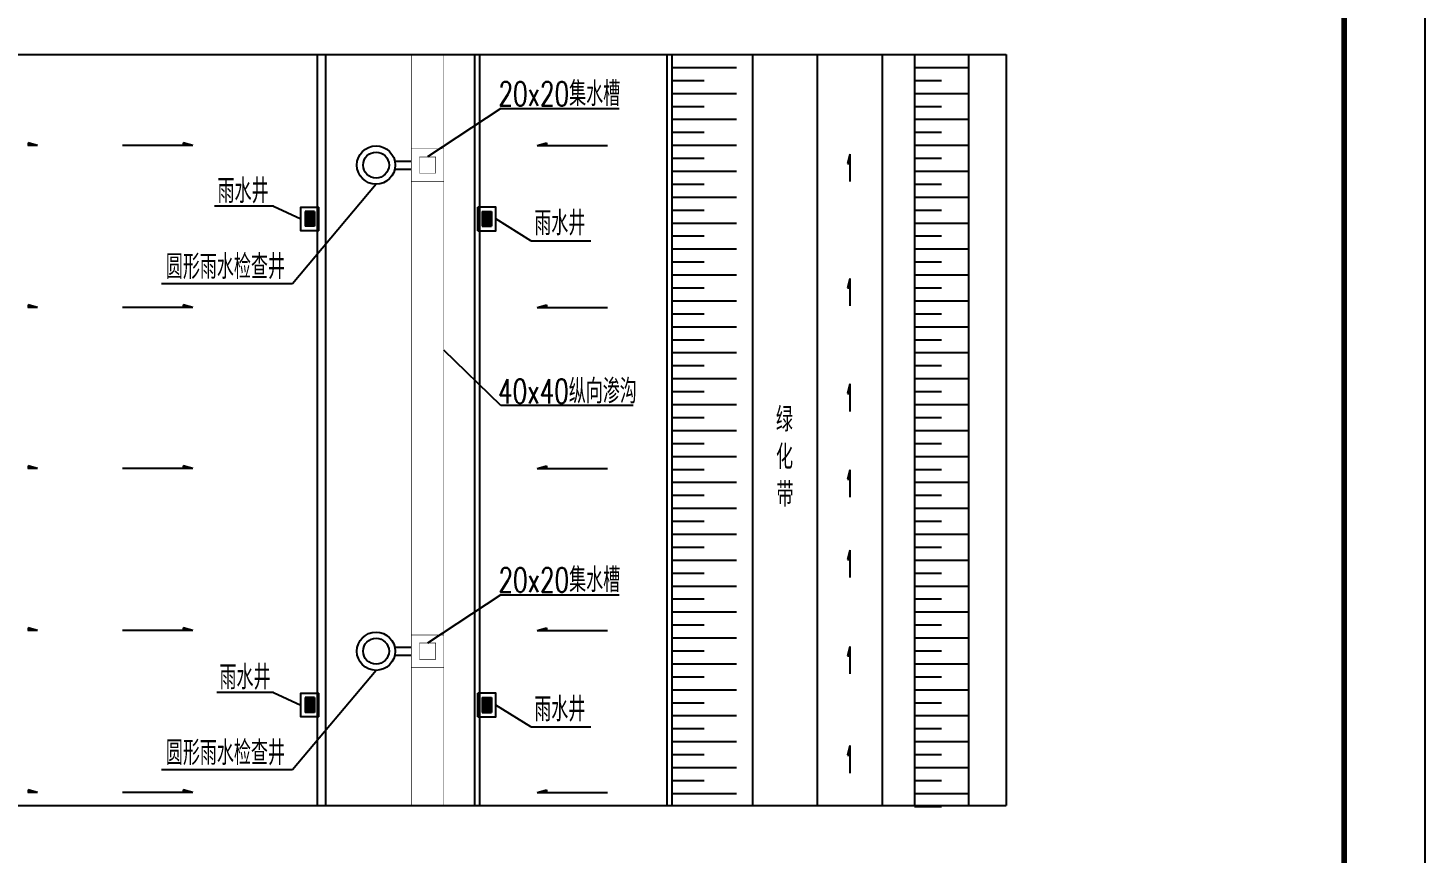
# Model space of a CAD drawing. Extents: x 112 to 532, y -1314 to -990.
# Drawn here: x 359.4 to 531.8, y -1212.1 to -1110.3 of the extents above; entities that cross this region are included whole.
import ezdxf
from ezdxf.enums import TextEntityAlignment as Align

# ---------------------------------------------------------------- set-up
doc = ezdxf.new("R2010")
doc.units = 0
doc.header["$LTSCALE"] = 5
doc.linetypes.add('DASHED', pattern=[19.05, 12.7, -6.35])
doc.layers.get('0').update_dxf_attribs({"linetype": 'CONTINUOUS'})
for name, color, linetype in [('-通用图', 7, 'CONTINUOUS'), ('YOLLOW', 2, 'CONTINUOUS'), ('图框', 7, 'CONTINUOUS'), ('尺寸标注', 2, 'CONTINUOUS'), ('示坡线', 100, 'CONTINUOUS'), ('管道排水', 7, 'CONTINUOUS'), ('表格', 7, 'CONTINUOUS'), ('道路结构', 7, 'CONTINUOUS')]:
    doc.layers.add(name, color=color, linetype=linetype)
doc.styles.get("Standard").update_dxf_attribs({"font": 'simplex1.shx', "width": 0.7, "bigfont": 'hztxt.shx'})

# ---------------------------------------------------------------- blocks, each defined once
blk = doc.blocks.new('A$C3E993B84')
at = {"layer": '-通用图', "color": 7, "linetype": 'Continuous'}
for points in [[(20.8, 0), (0, 0), (0, 27), (20.8, 27)], [(15.8, 22), (5, 22)], [(5, 22), (5, 5)], [(5.4, 21.6), (10.4, 21.6)], [(5.4, 21.6), (5.4, 5.4)], [(5.5, 21.5), (10.4, 21.5)], [(5.5, 21.5), (5.5, 5.5)], [(6, 21), (10.4, 21)], [(6, 21), (6, 6)], [(15.4, 21.6), (10.4, 21.6)], [(15.3, 21.5), (10.4, 21.5)], [(14.8, 21), (10.4, 21)], [(14.8, 21), (14.8, 6)], [(15.3, 21.5), (15.3, 5.5)], [(15.4, 21.6), (15.4, 5.4)], [(15.8, 22), (15.8, 5)], [(20.8, 0), (20.8, 27)], [(15.8, 5), (5, 5)], [(5.4, 5.4), (10.4, 5.4)], [(5.5, 5.5), (10.4, 5.5)], [(6, 6), (10.4, 6)], [(14.8, 6), (10.4, 6)], [(15.3, 5.5), (10.4, 5.5)], [(15.4, 5.4), (10.4, 5.4)]]:
    blk.add_lwpolyline(points, dxfattribs=at)
for points in [[(6.8, 16.6), (6.8, 20.8), (6.1, 20.8), (6.1, 16.6)], [(7.9, 16.6), (7.9, 20.8), (7.3, 20.8), (7.3, 16.6)], [(9, 16.6), (9, 20.8), (8.4, 20.8), (8.4, 16.6)], [(10.1, 16.6), (10.1, 20.8), (9.5, 20.8), (9.5, 16.6)], [(10.6, 16.6), (10.6, 20.8), (11.3, 20.8), (11.3, 16.6)], [(11.8, 16.6), (11.8, 20.8), (12.4, 20.8), (12.4, 16.6)], [(12.9, 16.6), (12.9, 20.8), (13.5, 20.8), (13.5, 16.6)], [(14, 16.6), (14, 20.8), (14.6, 20.8), (14.6, 16.6)], [(6.8, 11.4), (6.8, 15.6), (6.1, 15.6), (6.1, 11.4)], [(6.8, 6.2), (6.8, 10.4), (6.1, 10.4), (6.1, 6.2)], [(7.9, 11.4), (7.9, 15.6), (7.3, 15.6), (7.3, 11.4)], [(7.9, 6.2), (7.9, 10.4), (7.3, 10.4), (7.3, 6.2)], [(9, 11.4), (9, 15.6), (8.4, 15.6), (8.4, 11.4)], [(9, 6.2), (9, 10.4), (8.4, 10.4), (8.4, 6.2)], [(10.1, 11.4), (10.1, 15.6), (9.5, 15.6), (9.5, 11.4)], [(10.1, 6.2), (10.1, 10.4), (9.5, 10.4), (9.5, 6.2)], [(10.6, 11.4), (10.6, 15.6), (11.3, 15.6), (11.3, 11.4)], [(10.6, 6.2), (10.6, 10.4), (11.3, 10.4), (11.3, 6.2)], [(11.8, 11.4), (11.8, 15.6), (12.4, 15.6), (12.4, 11.4)], [(11.8, 6.2), (11.8, 10.4), (12.4, 10.4), (12.4, 6.2)], [(12.9, 11.4), (12.9, 15.6), (13.5, 15.6), (13.5, 11.4)], [(12.9, 6.2), (12.9, 10.4), (13.5, 10.4), (13.5, 6.2)], [(14, 11.4), (14, 15.6), (14.6, 15.6), (14.6, 11.4)], [(14, 6.2), (14, 10.4), (14.6, 10.4), (14.6, 6.2)]]:
    blk.add_lwpolyline(points, close=True, dxfattribs=at)
at = {"layer": '-通用图', "color": 7, "linetype": 'DASHED', "ltscale": 0.01, "const_width": 0.03}
for points in [[(14.8, 18.2), (15.8, 18.2)], [(14.8, 17.4), (15.8, 17.4)], [(14.8, 9.6), (15.8, 9.6)], [(14.8, 8.8), (15.8, 8.8)]]:
    blk.add_lwpolyline(points, dxfattribs=at)
blk = doc.blocks.new('ARR-1')
at = {"color": 0, "linetype": 'Continuous'}
for p, q in [((0, 0), (-1, 0)), ((0, 0), (-0.97, -0.26)), ((-0.97, -0.26), (-0.97, 0))]:
    blk.add_line(p, q, dxfattribs=at)
for points in [[(-0.97, -0.26), (-0.97, 0), (0, 0)], [(0, 0), (-0.97, 0), (-0.97, -0.26), (0, 0)], [(0, 0), (-0.97, -0.26), (-0.97, 0), (0, 0)], [(0, 0), (-0.97, -0.26), (-0.97, 0), (0, 0)]]:
    blk.add_solid(points, dxfattribs=at)

msp = doc.modelspace()

# ---------------------------------------------------------------- linework, layer by layer
for p, q in [((172.53545, -1113.5622), (480.1179, -1113.5622)), ((448.78304, -1113.5622), (448.78304, -1206.26733)), ((456.78304, -1113.5622), (456.78304, -1206.26733)), ((464.78304, -1113.5622), (464.78304, -1206.26733)), ((475.45263, -1113.5622), (475.45263, -1206.26733)), ((480.1179, -1113.5622), (480.1179, -1206.26733)), ((172.53545, -1206.26733), (480.1179, -1206.26733))]:
    msp.add_line(p, q)
at = {"color": 3}
for p, q in [((378.49867, -1124.78894), (371.03757, -1124.78894)), ((423.41312, -1124.78894), (430.87422, -1124.78894)), ((460.81552, -1127.05312), (460.81552, -1129.23996)), ((460.81552, -1142.40097), (460.81552, -1144.58782)), ((378.49867, -1144.78894), (371.03757, -1144.78894)), ((423.41312, -1144.78894), (430.87422, -1144.78894)), ((460.81552, -1155.42478), (460.81552, -1157.61162)), ((378.49867, -1164.63974), (371.03757, -1164.63974)), ((423.41312, -1164.63974), (430.87422, -1164.63974)), ((460.81552, -1166.00644), (460.81552, -1168.19328)), ((460.81552, -1175.94372), (460.81552, -1178.13056)), ((378.49867, -1184.63974), (371.03757, -1184.63974)), ((423.41312, -1184.63974), (430.87422, -1184.63974)), ((460.81552, -1187.82556), (460.81552, -1190.0124)), ((460.81552, -1200.06096), (460.81552, -1202.2478)), ((378.49867, -1204.63974), (371.03757, -1204.63974)), ((423.41312, -1204.63974), (430.87422, -1204.63974))]:
    msp.add_line(p, q, dxfattribs=at)
msp.add_lwpolyline([(531.79965, -1286.82642), (531.79965, -989.82642), (111.79965, -989.82642), (111.79965, -1286.82642)], close=True)
at = {"color": 2, "const_width": 0.07}
for points in [[(406.68667, -1113.5622), (406.68667, -1206.26733)], [(410.68667, -1113.5622), (410.68667, -1206.26733)], [(410.68667, -1125.20827), (410.68667, -1129.20827), (406.68667, -1129.20827), (406.68667, -1125.20827), (410.68667, -1125.20827)], [(410.68667, -1185.20827), (410.68667, -1189.20827), (406.68667, -1189.20827), (406.68667, -1185.20827), (410.68667, -1185.20827)]]:
    msp.add_lwpolyline(points, dxfattribs=at)
for points in [[(409.68667, -1126.20827), (409.68667, -1128.20827), (407.68667, -1128.20827), (407.68667, -1126.20827)], [(409.68667, -1186.20827), (409.68667, -1188.20827), (407.68667, -1188.20827), (407.68667, -1186.20827)]]:
    msp.add_lwpolyline(points, close=True, dxfattribs=at)
at = {"layer": 'YOLLOW'}
for p, q in [((417.71541, -1120.24496), (408.68667, -1126.20827)), ((417.71541, -1120.24496), (432.35254, -1120.24496)), ((417.71541, -1156.88251), (410.68667, -1150.04411)), ((434.04571, -1156.88251), (417.71541, -1156.88251)), ((417.71541, -1180.24496), (408.68667, -1186.20827)), ((417.71541, -1180.24496), (432.35254, -1180.24496))]:
    msp.add_line(p, q, dxfattribs=at)
at = {"layer": '图框', "const_width": 0.7}
msp.add_lwpolyline([(521.79965, -999.82642), (141.79965, -999.82642), (141.79965, -1276.82642), (521.79965, -1276.82642), (521.79965, -999.82642)], dxfattribs=at)
at = {"layer": '尺寸标注', "linetype": 'Continuous'}
for p, q in [((402.32667, -1129.56827), (392.00065, -1141.84751)), ((389.67174, -1132.28915), (382.40538, -1132.28915)), ((389.67174, -1132.28915), (393.03695, -1133.84905)), ((421.44765, -1136.55955), (417.11667, -1133.84905)), ((421.44765, -1136.55955), (428.84956, -1136.55955)), ((392.00065, -1141.84751), (375.8257, -1141.84751)), ((402.32667, -1189.56827), (392.00065, -1201.84751)), ((389.67174, -1192.28915), (382.67289, -1192.28915)), ((389.67174, -1192.28915), (393.03695, -1193.84905)), ((421.44765, -1196.55955), (417.11667, -1193.84905)), ((421.44765, -1196.55955), (428.84956, -1196.55955)), ((392.00065, -1201.84751), (375.8257, -1201.84751))]:
    msp.add_line(p, q, dxfattribs=at)
at = {"layer": '示坡线'}
for p, q in [((468.78304, -1113.5622), (468.78304, -1206.26733)), ((438.82667, -1115.1622), (446.82667, -1115.1622)), ((468.78304, -1115.1622), (475.45263, -1115.1622)), ((438.82667, -1116.7622), (442.82667, -1116.7622)), ((468.78304, -1116.7622), (472.11784, -1116.7622)), ((438.82667, -1118.3622), (446.82667, -1118.3622)), ((468.78304, -1118.3622), (475.45263, -1118.3622)), ((438.82667, -1119.9622), (442.82667, -1119.9622)), ((468.78304, -1119.9622), (472.11784, -1119.9622)), ((438.82667, -1121.5622), (446.82667, -1121.5622)), ((468.78304, -1121.5622), (475.45263, -1121.5622)), ((438.82667, -1123.1622), (442.82667, -1123.1622)), ((468.78304, -1123.1622), (472.11784, -1123.1622)), ((438.82667, -1124.7622), (446.82667, -1124.7622)), ((468.78304, -1124.7622), (475.45263, -1124.7622)), ((438.82667, -1126.3622), (442.82667, -1126.3622)), ((468.78304, -1126.3622), (472.11784, -1126.3622)), ((438.82667, -1127.9622), (446.82667, -1127.9622)), ((468.78304, -1127.9622), (475.45263, -1127.9622)), ((438.82667, -1129.5622), (442.82667, -1129.5622)), ((438.82667, -1131.1622), (446.82667, -1131.1622)), ((468.78304, -1129.5622), (472.11784, -1129.5622)), ((468.78304, -1131.1622), (475.45263, -1131.1622)), ((438.82667, -1132.7622), (442.82667, -1132.7622)), ((468.78304, -1132.7622), (472.11784, -1132.7622)), ((438.82667, -1134.3622), (446.82667, -1134.3622)), ((468.78304, -1134.3622), (475.45263, -1134.3622)), ((438.82667, -1135.9622), (442.82667, -1135.9622)), ((468.78304, -1135.9622), (472.11784, -1135.9622)), ((438.82667, -1137.5622), (446.82667, -1137.5622)), ((468.78304, -1137.5622), (475.45263, -1137.5622)), ((438.82667, -1139.1622), (442.82667, -1139.1622)), ((468.78304, -1139.1622), (472.11784, -1139.1622)), ((438.82667, -1140.7622), (446.82667, -1140.7622)), ((468.78304, -1140.7622), (475.45263, -1140.7622)), ((438.82667, -1142.3622), (442.82667, -1142.3622)), ((468.78304, -1142.3622), (472.11784, -1142.3622)), ((438.82667, -1143.9622), (446.82667, -1143.9622)), ((468.78304, -1143.9622), (475.45263, -1143.9622)), ((438.82667, -1145.5622), (442.82667, -1145.5622)), ((468.78304, -1145.5622), (472.11784, -1145.5622)), ((438.82667, -1147.1622), (446.82667, -1147.1622)), ((468.78304, -1147.1622), (475.45263, -1147.1622)), ((438.82667, -1148.7622), (442.82667, -1148.7622)), ((468.78304, -1148.7622), (472.11784, -1148.7622)), ((438.82667, -1150.3622), (446.82667, -1150.3622)), ((468.78304, -1150.3622), (475.45263, -1150.3622)), ((438.82667, -1151.9622), (442.82667, -1151.9622)), ((438.82667, -1153.5622), (446.82667, -1153.5622)), ((468.78304, -1151.9622), (472.11784, -1151.9622)), ((468.78304, -1153.5622), (475.45263, -1153.5622)), ((438.82667, -1155.1622), (442.82667, -1155.1622)), ((468.78304, -1155.1622), (472.11784, -1155.1622)), ((438.82667, -1156.7622), (446.82667, -1156.7622)), ((468.78304, -1156.7622), (475.45263, -1156.7622)), ((438.82667, -1158.3622), (442.82667, -1158.3622)), ((468.78304, -1158.3622), (472.11784, -1158.3622)), ((438.82667, -1159.9622), (446.82667, -1159.9622)), ((468.78304, -1159.9622), (475.45263, -1159.9622)), ((438.82667, -1161.5622), (442.82667, -1161.5622)), ((468.78304, -1161.5622), (472.11784, -1161.5622)), ((438.82667, -1163.1622), (446.82667, -1163.1622)), ((468.78304, -1163.1622), (475.45263, -1163.1622)), ((438.82667, -1164.7622), (442.82667, -1164.7622)), ((468.78304, -1164.7622), (472.11784, -1164.7622)), ((438.82667, -1166.3622), (446.82667, -1166.3622)), ((468.78304, -1166.3622), (475.45263, -1166.3622)), ((438.82667, -1167.9622), (442.82667, -1167.9622)), ((468.78304, -1167.9622), (472.11784, -1167.9622)), ((438.82667, -1169.5622), (446.82667, -1169.5622)), ((468.78304, -1169.5622), (475.45263, -1169.5622)), ((438.82667, -1171.1622), (442.82667, -1171.1622)), ((468.78304, -1171.1622), (472.11784, -1171.1622)), ((438.82667, -1172.7622), (446.82667, -1172.7622)), ((468.78304, -1172.7622), (475.45263, -1172.7622)), ((438.82667, -1174.3622), (442.82667, -1174.3622)), ((438.82667, -1175.9622), (446.82667, -1175.9622)), ((468.78304, -1174.3622), (472.11784, -1174.3622)), ((468.78304, -1175.9622), (475.45263, -1175.9622)), ((438.82667, -1177.5622), (442.82667, -1177.5622)), ((468.78304, -1177.5622), (472.11784, -1177.5622)), ((438.82667, -1179.1622), (446.82667, -1179.1622)), ((468.78304, -1179.1622), (475.45263, -1179.1622)), ((438.82667, -1180.7622), (442.82667, -1180.7622)), ((468.78304, -1180.7622), (472.11784, -1180.7622)), ((438.82667, -1182.3622), (446.82667, -1182.3622)), ((468.78304, -1182.3622), (475.45263, -1182.3622)), ((438.82667, -1183.9622), (442.82667, -1183.9622)), ((468.78304, -1183.9622), (472.11784, -1183.9622)), ((438.82667, -1185.5622), (446.82667, -1185.5622)), ((468.78304, -1185.5622), (475.45263, -1185.5622)), ((438.82667, -1187.1622), (442.82667, -1187.1622)), ((468.78304, -1187.1622), (472.11784, -1187.1622)), ((438.82667, -1188.7622), (446.82667, -1188.7622)), ((468.78304, -1188.7622), (475.45263, -1188.7622)), ((438.82667, -1190.3622), (442.82667, -1190.3622)), ((468.78304, -1190.3622), (472.11784, -1190.3622)), ((438.82667, -1191.9622), (446.82667, -1191.9622)), ((468.78304, -1191.9622), (475.45263, -1191.9622)), ((438.82667, -1193.5622), (442.82667, -1193.5622)), ((468.78304, -1193.5622), (472.11784, -1193.5622)), ((438.82667, -1195.1622), (446.82667, -1195.1622)), ((468.78304, -1195.1622), (475.45263, -1195.1622)), ((438.82667, -1196.7622), (442.82667, -1196.7622)), ((438.82667, -1198.3622), (446.82667, -1198.3622)), ((468.78304, -1196.7622), (472.11784, -1196.7622)), ((468.78304, -1198.3622), (475.45263, -1198.3622)), ((438.82667, -1199.9622), (442.82667, -1199.9622)), ((468.78304, -1199.9622), (472.11784, -1199.9622)), ((438.82667, -1201.5622), (446.82667, -1201.5622)), ((468.78304, -1201.5622), (475.45263, -1201.5622)), ((438.82667, -1203.1622), (442.82667, -1203.1622)), ((468.78304, -1203.1622), (472.11784, -1203.1622)), ((438.82667, -1204.7622), (446.82667, -1204.7622)), ((468.78304, -1204.7622), (475.45263, -1204.7622)), ((468.78304, -1206.3622), (472.11784, -1206.3622))]:
    msp.add_line(p, q, dxfattribs=at)
at = {"layer": '管道排水', "linetype": 'Continuous'}
for p, q in [((404.6331, -1126.70827), (406.68667, -1126.70827)), ((404.6331, -1127.70827), (406.68667, -1127.70827)), ((404.6331, -1186.70827), (406.68667, -1186.70827)), ((404.6331, -1187.70827), (406.68667, -1187.70827))]:
    msp.add_line(p, q, dxfattribs=at)
at = {"layer": '管道排水'}
for centre, radius in [((402.32667, -1127.20827), 2.36), ((402.32667, -1127.20827), 1.6), ((402.32667, -1187.20827), 2.36), ((402.32667, -1187.20827), 1.6)]:
    msp.add_circle(centre, radius, dxfattribs=at)
at = {"layer": '道路结构'}
for p, q in [((395.07702, -1113.5622), (395.07702, -1206.26733)), ((396.09945, -1113.5622), (396.09945, -1206.26733)), ((414.47667, -1113.5622), (414.47667, -1206.26733)), ((415.07667, -1113.5622), (415.07667, -1206.26733)), ((438.22667, -1113.5622), (438.22667, -1206.26733)), ((438.82667, -1113.5622), (438.82667, -1206.26733))]:
    msp.add_line(p, q, dxfattribs=at)

# ---------------------------------------------------------------- block references
at = {"color": 3, "yscale": 1.200000000000045, "zscale": 1.2}
for p, xscale, rotation in [((360.56107, -1124.78894), -1.199999999999818, 180), ((379.69867, -1124.78894), -1.199999999999818, 180), ((422.21312, -1124.78894), 1.199999999999818, 180), ((460.81552, -1125.85312), -1.200000000000045, 270), ((460.81552, -1141.20097), -1.200000000000045, 270), ((360.56107, -1144.78894), -1.199999999999818, 180), ((379.69867, -1144.78894), -1.199999999999818, 180), ((422.21312, -1144.78894), 1.199999999999818, 180), ((460.81552, -1154.22478), -1.200000000000045, 270), ((360.56107, -1164.63974), -1.199999999999818, 180), ((379.69867, -1164.63974), -1.199999999999818, 180), ((422.21312, -1164.63974), 1.199999999999818, 180), ((460.81552, -1164.80644), -1.200000000000045, 270), ((460.81552, -1174.74372), -1.200000000000045, 270), ((360.56107, -1184.63974), -1.199999999999818, 180), ((379.69867, -1184.63974), -1.199999999999818, 180), ((422.21312, -1184.63974), 1.199999999999818, 180), ((460.81552, -1186.62556), -1.200000000000045, 270), ((460.81552, -1198.86096), -1.200000000000045, 270), ((360.56107, -1204.63974), -1.199999999999818, 180), ((379.69867, -1204.63974), -1.199999999999818, 180), ((422.21312, -1204.63974), 1.199999999999818, 180)]:
    msp.add_blockref('ARR-1', p, dxfattribs=dict(at, xscale=xscale, rotation=rotation))
at = {"yscale": 0.107951807228801, "zscale": 0.1079518072289157}
for p, xscale in [((393.03695, -1135.3064), 0.1079518072288153), ((417.11667, -1135.3064), -0.1079518072288153), ((393.03695, -1195.3064), 0.1079518072288153), ((417.11667, -1195.3064), -0.1079518072288153)]:
    msp.add_blockref('A$C3E993B84', p, dxfattribs=dict(at, xscale=xscale))

# ---------------------------------------------------------------- texts
at = {"layer": '尺寸标注', "color": 7, "linetype": 'Continuous', "width": 0.7}
for p in [(383.73093, -1141.25604), (383.73093, -1201.25604)]:
    msp.add_text('圆形雨水检查井', height=3, dxfattribs=at).set_placement(p, align=Align.CENTER)
at = {"layer": '表格', "color": 7, "width": 0.7}
for s, p in [('20x20集水槽', (424.94518, -1118.26115)), ('40x40纵向渗沟', (425.95137, -1154.96985)), ('20x20集水槽', (424.94518, -1178.26115))]:
    msp.add_text(s, height=3, dxfattribs=at).set_placement(p, align=Align.MIDDLE)
for s, p in [('雨水井', (382.75694, -1131.90554)), ('雨水井', (421.85397, -1135.87834)), ('绿', (451.67829, -1160.10562)), ('化', (451.6894, -1164.73392)), ('带', (451.75607, -1169.36222)), ('雨水井', (383.0002, -1191.92149)), ('雨水井', (421.85397, -1195.87834))]:
    msp.add_text(s, height=3, dxfattribs=at).set_placement(p)

doc.saveas('drawing.dxf')
